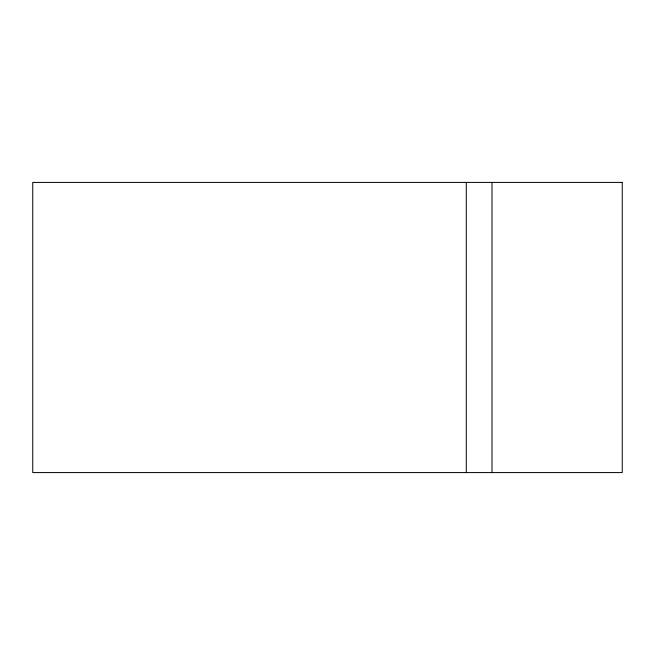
<?xml version="1.0" encoding="UTF-8"?>
<svg xmlns="http://www.w3.org/2000/svg" width="655" height="655" viewBox="0 0 655 655"><rect width="100%" height="100%" fill="white"/><g stroke="black" fill="none" stroke-linecap="round" stroke-linejoin="round"><path stroke-width="0.98" d="M492.011 182.418L492.011 472.583M466.286 182.418L466.286 472.583M622.25 182.418L32.75 182.418L32.75 472.583L622.25 472.583L622.25 182.418"/></g></svg>
